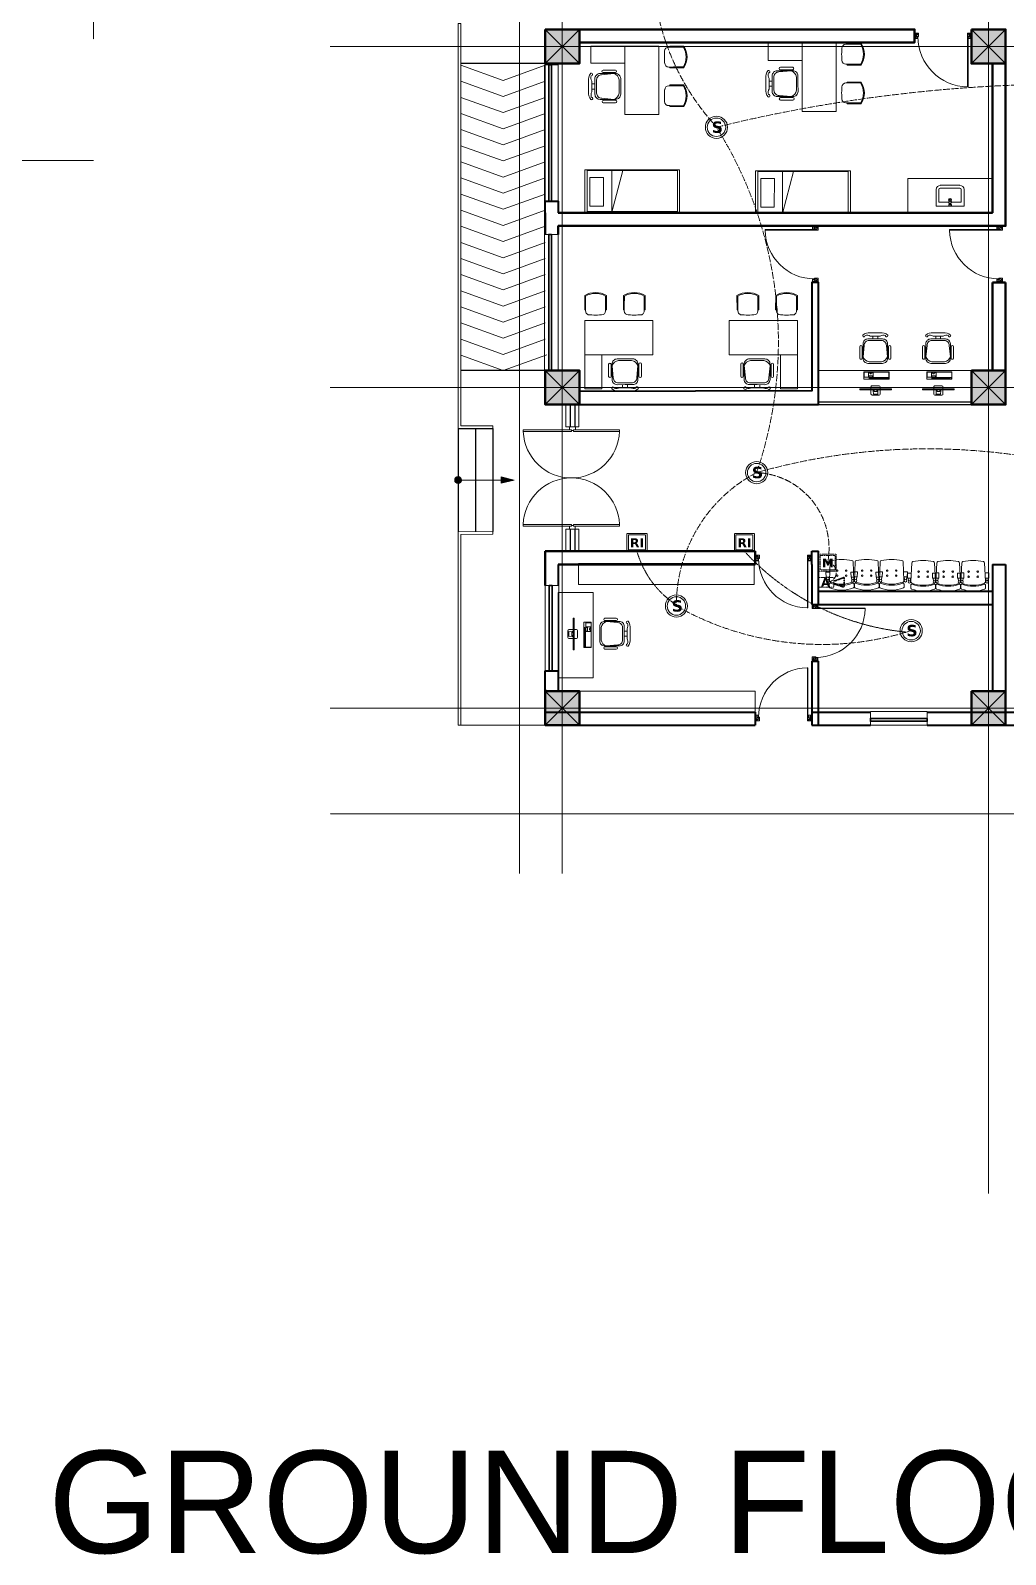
# Model space of a CAD drawing. Header units: millimetres. Extents: x 2402294 to 3337895, y 3394997 to 3969149.
# Drawn here: x 2451353 to 2468511, y 3566351 to 3593160 of the extents above; entities that cross this region are included whole.
import ezdxf

# ---------------------------------------------------------------- set-up
doc = ezdxf.new("R2010")
doc.units = ezdxf.units.MM
doc.header["$MEASUREMENT"] = 0
for name, pattern in [('ACAD_ISO04W100', [30, 24, -3, 0, -3]), ('ACISOTGB', [9, 4, -1, 1, -1, 1, -1]), ('CENTER', [2, 1.25, -0.25, 0.25, -0.25]), ('DASHED', [0.75, 0.5, -0.25])]:
    doc.linetypes.add(name, pattern=pattern)
for name, color, linetype, lineweight in [('0newfurnture', 30, 'Continuous', 15), ('centreline', 52, 'CENTER', 5), ('Column-0.5', 14, 'Continuous', 50), ('Detector Detector Conduit', 6, 'ACAD_ISO04W100', 13), ('Dimension- 0.15', 114, 'Continuous', 15), ('Dimension-137.5', 86, 'Continuous', 13), ('door', 41, 'Continuous', 5), ('Door Opening-0.09', 253, 'Continuous', 9), ('furniture', 34, 'Continuous', 15), ('Furniture Hospital-0.09', 44, 'Continuous', 9), ('Hatch', 9, 'Continuous', 9), ('hatch-1', 53, 'Continuous', 15), ('hidden lines', 205, 'DASHED', 5), ('Hooter Alarm', 240, 'CENTER', 35), ('Manual Call Point', 240, 'CENTER', 30), ('Railing', 73, 'Continuous', 20), ('RI detector conduit', 100, 'ACISOTGB', 9), ('Sill Level', 140, 'Continuous', 20), ('Smoke Detector', 220, 'Continuous', 20), ('stairs', 6, 'Continuous', 25), ('TXT', 7, 'Continuous', 25), ('WALL 0.2', 7, 'Continuous', 20), ('wall 0.4', 7, 'Continuous', 40), ('Wall-0.5', 7, 'Continuous', 50), ('WINDOW', 152, 'Continuous', 30), ('Windows Plan', 152, 'Continuous', 35)]:
    doc.layers.add(name, color=color, linetype=linetype, lineweight=lineweight)
doc.layers.add('ANNOTATION', color=7, linetype='Continuous')
doc.layers.add('CCTV conduit wire', color=1, linetype='CENTER')
doc.styles.add('5P2', font='verdana.ttf', dxfattribs={"height": 500})
doc.styles.add('ARIAL', font='arial.ttf')

# ---------------------------------------------------------------- blocks, each defined once
blk = doc.blocks.new("door 3'3")
at = {"layer": 'door'}
for p, q in [((82769.4, -31237.4), (82769.4, -31203.4)), ((82769.8, -31203.4), (82769.4, -31203.4)), ((82769.8, -31237.4), (82769.8, -31203.4))]:
    blk.add_line(p, q, dxfattribs=at)
at = {"layer": 'door', "ltscale": 80}
for points in [[(82769.8, -31239.8), (82767.4, -31239.8), (82767.4, -31239.4), (82766.9, -31239.4), (82766.9, -31236.4), (82767.4, -31236.4), (82767.4, -31235.9), (82769.4, -31235.9), (82769.4, -31237.4), (82769.8, -31237.4)], [(82802.9, -31239.8), (82805.4, -31239.8), (82805.4, -31239.4), (82805.9, -31239.4), (82805.9, -31236.4), (82805.4, -31236.4), (82805.4, -31235.9), (82803.4, -31235.9), (82803.4, -31237.4), (82802.9, -31237.4)]]:
    blk.add_lwpolyline(points, close=True, dxfattribs=at)
blk.add_arc((82769.4, -31237.4), 34, 0, 89.2047, dxfattribs=at)
at = {"layer": 'Hatch'}
for centre, radius, start, end in [((82767.7, -31239.9), 2.68, 36.7582, 107.5329), ((82767.3, -31240.3), 1.96, 14.7681, 101.3525), ((82757.2, -31236.2), 10.6, 342.6842, 1.6014), ((82764.4, -31235.9), 4.57, 311.0325, 0.2101), ((82768.1, -31239.1), 3.04, 64.8198, 103.5348), ((82767.3, -31236.1), 3.25, 271.0473, 321.5319), ((82805.1, -31239.9), 2.68, 72.4671, 143.2418), ((82805.5, -31236.1), 3.25, 218.4681, 268.9527), ((82804.7, -31239.1), 3.04, 76.4652, 115.1802), ((82805.5, -31240.3), 1.96, 78.6475, 165.2319), ((82808.4, -31235.9), 4.57, 179.7899, 228.9675), ((82815.6, -31236.2), 10.6, 178.3986, 197.3158)]:
    blk.add_arc(centre, radius, start, end, dxfattribs=at)
blk = doc.blocks.new('desk')
at = {"layer": 'Furniture Hospital-0.09', "lineweight": 0}
for p, q in [((82775.9, -33212.3), (82778.8, -33212.3)), ((82779.1, -33204.5), (82778.8, -33204.7)), ((82778.8, -33226.1), (82778.8, -33204.7)), ((82779.6, -33212.3), (82781, -33212.3)), ((82778.1, -33213.8), (82775.8, -33214)), ((82775.8, -33214.2), (82775.9, -33214.2)), ((82775.8, -33214.3), (82775.9, -33214.3)), ((82775.8, -33216.6), (82775.9, -33216.6)), ((82775.8, -33216.6), (82775.9, -33216.6)), ((82778.1, -33217.1), (82775.8, -33216.9)), ((82775.9, -33218.6), (82778.8, -33218.6)), ((82777.7, -33214.4), (82778.6, -33214.4)), ((82777.7, -33214.5), (82777.7, -33214.4)), ((82777.7, -33214.5), (82778.8, -33214.5)), ((82777.7, -33216.4), (82778.6, -33216.4)), ((82777.7, -33216.4), (82778.8, -33216.4)), ((82777.7, -33216.4), (82777.7, -33216.4)), ((82777.8, -33216.4), (82777.8, -33214.5)), ((82779.6, -33218.6), (82781, -33218.6)), ((82778.8, -33226.1), (82779.1, -33226.3))]:
    blk.add_line(p, q, dxfattribs=at)
at = {"layer": 'Furniture Hospital-0.09', "lineweight": 0, "ltscale": 100}
for p, q in [((82786.2, -33223.5), (82786.2, -33206.1)), ((82786.2, -33206.1), (82791.3, -33206.1)), ((82786.5, -33207.8), (82787.1, -33207.8)), ((82786.5, -33217.1), (82786.5, -33207.8)), ((82786.6, -33207), (82786.6, -33206.4)), ((82786.6, -33206.4), (82787.1, -33206.4)), ((82787.1, -33207), (82786.6, -33207)), ((82787.1, -33206.4), (82787.1, -33207)), ((82787.1, -33207.8), (82787.1, -33217.1)), ((82787.4, -33217.1), (82787.4, -33206.3)), ((82787.4, -33206.3), (82791.1, -33206.3)), ((82791.1, -33206.3), (82791.1, -33217.1)), ((82791.3, -33206.1), (82791.3, -33223.5)), ((82791.3, -33223.5), (82786.2, -33223.5)), ((82787.1, -33217.1), (82786.5, -33217.1)), ((82786.5, -33219.9), (82786.5, -33217.6)), ((82786.5, -33217.6), (82787.1, -33217.6)), ((82787.1, -33219.9), (82786.5, -33219.9)), ((82787.1, -33217.6), (82787.1, -33219.9)), ((82791.1, -33217.1), (82787.4, -33217.1)), ((82787.5, -33220), (82787.5, -33217.5)), ((82787.5, -33217.5), (82788.6, -33217.5)), ((82788.6, -33220), (82787.5, -33220)), ((82787.5, -33223.2), (82787.5, -33220.3)), ((82787.5, -33220.3), (82791.1, -33220.3)), ((82791.1, -33223.2), (82787.5, -33223.2)), ((82788.6, -33217.5), (82788.6, -33220)), ((82790, -33219.2), (82790, -33218.4)), ((82790, -33218.4), (82790.5, -33218.4)), ((82790.5, -33219.2), (82790, -33219.2)), ((82790.5, -33217.6), (82791, -33217.6)), ((82790.5, -33218.4), (82790.5, -33217.6)), ((82790.5, -33220.1), (82790.5, -33219.2)), ((82791, -33220.1), (82790.5, -33220.1)), ((82791, -33217.6), (82791, -33220.1)), ((82791.1, -33220.3), (82791.1, -33223.2))]:
    blk.add_line(p, q, dxfattribs=at)
at = {"layer": 'Furniture Hospital-0.09', "ltscale": 6}
for p, q in [((82800.5, -33205), (82808.5, -33205)), ((82800.5, -33206.6), (82808.5, -33206.6)), ((82813.9, -33214), (82815.9, -33214)), ((82813.9, -33217.3), (82815.9, -33217.3)), ((82800.5, -33224.7), (82808.5, -33224.7)), ((82800.5, -33226.3), (82808.5, -33226.3))]:
    blk.add_line(p, q, dxfattribs=at)
at = {"layer": 'Furniture Hospital-0.09', "lineweight": 0}
for points in [[(82775.2, -33217.9), (82775.2, -33213)], [(82779.6, -33226.3), (82779.6, -33204.5), (82779.1, -33204.5), (82779.1, -33226.3), (82779.6, -33226.3)], [(82781.7, -33217.9), (82781.7, -33213)], [(82775.8, -33216.9), (82775.8, -33214)], [(82775.9, -33216.6), (82775.9, -33214.2)], [(82775.9, -33216.6), (82775.9, -33214.3)]]:
    blk.add_lwpolyline(points, dxfattribs=at)
at = {"layer": 'Furniture Hospital-0.09', "ltscale": 6}
for points in [[(82797.1, -33215.6), (82797.1, -33210.6, -0.414214), (82800.5, -33207.2), (82810.6, -33207.2, -0.418376), (82813.9, -33210.6), (82813.9, -33215.6)], [(82798.2, -33215.6), (82798.2, -33211.3, -0.28028), (82801.6, -33207.2), (82809.5, -33208, -0.418376), (82812.8, -33211.3), (82812.8, -33215.6)], [(82816.3, -33208.6, -0.214578), (82815.9, -33212.2), (82815.9, -33215.6)], [(82816.6, -33207.1, -0.207066), (82818.1, -33212.2), (82818.1, -33215.6)], [(82797.1, -33215.6), (82797.1, -33220.7, 0.414214), (82800.5, -33224.1), (82810.6, -33224.1, 0.418376), (82813.9, -33220.7), (82813.9, -33215.6)], [(82798.2, -33215.6), (82798.2, -33219.9, 0.28028), (82801.6, -33224.1), (82809.5, -33223.3, 0.418376), (82812.8, -33219.9), (82812.8, -33215.6)], [(82816.3, -33222.7, 0.214578), (82815.9, -33219.1), (82815.9, -33215.6)], [(82816.6, -33224.2, 0.207066), (82818.1, -33219.1), (82818.1, -33215.6)]]:
    blk.add_lwpolyline(points, format="xyb", dxfattribs=at)
at = {"layer": 'Furniture Hospital-0.09', "lineweight": 0}
for points in [[(82778.1, -33213.8, -0.263666), (82778.5, -33214), (82778.6, -33214.1), (82778.6, -33214.4)], [(82778.1, -33217.1, 0.263666), (82778.5, -33216.9), (82778.6, -33216.8), (82778.6, -33216.4)]]:
    blk.add_lwpolyline(points, format="xyb", dxfattribs=at)
for centre, radius in [((82775.4, -33213.8), 0.0699), ((82775.4, -33214.4), 0.0699), ((82775.4, -33215), 0.0699), ((82775.4, -33215.6), 0.0699), ((82775.4, -33216.2), 0.0699), ((82775.4, -33216.7), 0.0699), ((82775.4, -33217.3), 0.0699), ((82775.4, -33217.9), 0.0699), ((82779.3, -33214), 0.0463), ((82779.3, -33216.9), 0.0463)]:
    blk.add_circle(centre, radius, dxfattribs=at)
for centre, start, end in [((82775.9, -33213), 90, 180), ((82781, -33213), 0, 90), ((82775.9, -33217.9), 180, 270), ((82781, -33217.9), 270, 0)]:
    blk.add_arc(centre, 0.695, start, end, dxfattribs=at)
at = {"layer": 'Furniture Hospital-0.09', "ltscale": 6}
for centre, radius, start, end in [((82800.7, -33205.8), 0.824, 100.5781, 259.642), ((82808.5, -33205.8), 0.812, 270, 90), ((82816.2, -33207.8), 0.823, 59.8228, 277.5348), ((82816.2, -33223.5), 0.823, 82.4652, 300.1772), ((82800.7, -33225.5), 0.824, 100.358, 259.4219), ((82808.5, -33225.5), 0.812, 270, 90)]:
    blk.add_arc(centre, radius, start, end, dxfattribs=at)
blk = doc.blocks.new('d1')
at = {"layer": 'door'}
for p, q in [((2442.7, 10746.2), (2408.3, 10746.2)), ((2408.3, 10746.2), (2408.3, 10745.7)), ((2442.7, 10745.7), (2408.3, 10745.7))]:
    blk.add_line(p, q, dxfattribs=at)
at = {"layer": 'door', "ltscale": 80}
for points in [[(2445, 10779.7), (2445, 10782), (2444.6, 10782), (2444.6, 10782.4), (2441.8, 10782.4), (2441.8, 10782), (2441.4, 10782), (2441.4, 10780.1), (2442.7, 10780.1), (2442.7, 10779.7)], [(2445, 10746.2), (2445, 10743.9), (2444.6, 10743.9), (2444.6, 10743.4), (2441.8, 10743.4), (2441.8, 10743.9), (2441.4, 10743.9), (2441.4, 10745.7), (2442.7, 10745.7), (2442.7, 10746.2)]]:
    blk.add_lwpolyline(points, close=True, dxfattribs=at)
at = {"layer": 'Door Opening-0.09', "ltscale": 80}
blk.add_arc((2442.7, 10745.7), 34.4, 90, 179.274, dxfattribs=at)
at = {"layer": 'hidden lines'}
for centre, radius, start, end in [((2441.6, 10791.4), 9.82, 268.3986, 287.3158), ((2441.4, 10784.8), 4.22, 269.7899, 318.9675), ((2444.3, 10781.3), 2.81, 166.4652, 205.1802), ((2445, 10781.7), 2.48, 162.4671, 233.2418), ((2441.6, 10782), 3, 308.4681, 358.9527), ((2445.5, 10782.1), 1.81, 168.6475, 255.2319), ((2441.4, 10741.1), 4.22, 41.0325, 90.2101), ((2441.6, 10734.5), 9.82, 72.6842, 91.6014), ((2444.3, 10744.5), 2.81, 154.8198, 193.5348), ((2445, 10744.2), 2.48, 126.7582, 197.5329), ((2441.6, 10743.8), 3, 1.0473, 51.5319), ((2445.5, 10743.8), 1.81, 104.7681, 191.3525)]:
    blk.add_arc(centre, radius, start, end, dxfattribs=at)
blk = doc.blocks.new('BANCAS')
at = {"layer": 'Furniture Hospital-0.09'}
for p, q in [((-0.236, -0.247), (-0.314, -0.247)), ((-0.309, -0.347), (-0.314, -0.247)), ((0.314, -0.25), (0.236, -0.25)), ((0.309, -0.35), (0.314, -0.25)), ((-0.241, -0.347), (-0.309, -0.347)), ((-0.294, -0.405), (-0.3, -0.347)), ((-0.256, -0.405), (-0.25, -0.347)), ((0.309, -0.35), (0.241, -0.35)), ((0.256, -0.409), (0.25, -0.35)), ((0.294, -0.409), (0.3, -0.35))]:
    blk.add_line(p, q, dxfattribs=at)
blk.add_lwpolyline([(0.227, -0.048, 0.346546), (0.203, -0.019, 0.095695), (-0.203, -0.019, 0.346546), (-0.227, -0.048), (-0.244, -0.417, 0.318973), (-0.225, -0.447, 0.193005), (0.225, -0.447, 0.318973), (0.244, -0.417)], format="xyb", close=True, dxfattribs=at)
blk.add_lwpolyline([(-0.245, -0.522), (-0.245, -0.489, -0.522832), (-0.218, -0.471, 0.18), (0.218, -0.471, -0.522832), (0.245, -0.489), (0.245, -0.547, -0.306573), (0.232, -0.565, -0.192782), (-0.232, -0.565, -0.306573), (-0.245, -0.547), (-0.245, -0.504)], format="xyb", dxfattribs=at)
for centre, radius in [((-0.09, -0.22), 0.015), ((0.09, -0.22), 0.015), ((-0.275, -0.422), 0.025), ((-0.09, -0.32), 0.015), ((0.09, -0.32), 0.015), ((0.275, -0.425), 0.025)]:
    blk.add_circle(centre, radius, dxfattribs=at)
blk = doc.blocks.new('A$C72AE6952')
at = {"ltscale": 20, "xscale": 800, "yscale": 800, "zscale": 800, "row_count": 1, "column_count": 3, "row_spacing": 0, "column_spacing": 440.0000000000001}
blk.add_blockref('BANCAS', (-440, 0), dxfattribs=at)
blk = doc.blocks.new('MAIN DOOR')
at = {"layer": 'door', "ltscale": 1000}
for points in [[(2313.5, 188.5), (2347.4, 188.5), (2347.4, 187.3), (2313.5, 187.3)], [(2381.3, 188.5), (2348.9, 188.5), (2348.9, 187.3), (2381.3, 187.3)]]:
    blk.add_lwpolyline(points, close=True, dxfattribs=at)
for points in [[(2346.1, 190.6), (2346.1, 188.5)], [(2348.9, 188.1), (2347.4, 188.1), (2347.4, 188.5), (2346.1, 188.5), (2346.1, 190.6), (2350.2, 190.6)], [(2347.4, 188.1), (2348.9, 188.1), (2348.9, 188.5), (2350.2, 188.5), (2350.2, 190.6), (2346.1, 190.6)], [(2350.2, 190.6), (2350.2, 188.5)], [(2313.4, 120.7), (2347.3, 120.7), (2347.3, 121.9), (2313.4, 121.9), (2313.4, 120.7)], [(2348.8, 121.1), (2347.3, 121.1), (2347.3, 120.7), (2346, 120.7), (2346, 118.6), (2350.1, 118.6)], [(2347.3, 121.1), (2348.8, 121.1), (2348.8, 120.7), (2350.1, 120.7), (2350.1, 118.6), (2346, 118.6)], [(2346, 118.6), (2346, 120.7)], [(2381.3, 120.7), (2348.8, 120.7), (2348.8, 121.9), (2381.3, 121.9), (2381.3, 120.7)], [(2350.1, 118.6), (2350.1, 120.7)]]:
    blk.add_lwpolyline(points, dxfattribs=at)
at = {"layer": 'Door Opening-0.09', "ltscale": 1000}
for centre, start, end in [((2347.4, 188.5), 182.1168, 357.8826), ((2347.3, 120.7), 2.1167, 177.8826)]:
    blk.add_arc(centre, 33.9, start, end, dxfattribs=at)
at = {"layer": 'WINDOW', "ltscale": 5}
blk.add_line((2350.1, 190.6), (2350.1, 190.6), dxfattribs=at)
blk = doc.blocks.new('2ft column')
at = {"layer": 'Hatch', "ltscale": 5}
h = blk.add_hatch(color=256, dxfattribs=at)
h.dxf.hatch_style = 1
h.paths.add_polyline_path([(2207385, 4176559), (2207985, 4176559), (2207985, 4175959), (2207385, 4175959)])
at = {"layer": 'Column-0.5', "ltscale": 5}
blk.add_lwpolyline([(2207385, 4176559), (2207985, 4176559), (2207985, 4175959), (2207385, 4175959)], close=True, dxfattribs=at)
at = {"layer": 'Defpoints', "ltscale": 5}
for points in [[(2207985, 4176559), (2207385, 4175959)], [(2207985, 4175959), (2207385, 4176559)]]:
    blk.add_lwpolyline(points, dxfattribs=at)
blk = doc.blocks.new('main grid')
at = {"layer": 'centreline', "ltscale": 5}
for p, q in [((2533911, 4018930), (2533911, 3991299)), ((2541411, 4018930), (2541411, 3976624)), ((2542161, 4018930), (2542161, 3976624)), ((2549661, 4018930), (2549661, 3976624)), ((2559988, 3991172), (2538074, 3991172)), ((2533911, 3989164), (2515100, 3989164)), ((2559988, 3985172), (2538074, 3985172)), ((2559988, 3979531), (2538074, 3979531))]:
    blk.add_line(p, q, dxfattribs=at)
at = {"layer": 'Hatch'}
for p in [(334476, -185087), (341976, -185087), (334476, -191087), (341976, -191087), (334476, -196728), (341976, -196728)]:
    blk.add_blockref('2ft column', p, dxfattribs=at)
blk = doc.blocks.new('TAP')
at = {"layer": 'Furniture Hospital-0.09', "linetype": 'Continuous'}
for p, q in [((0, 38), (0, -38)), ((5, 38), (0, 38)), ((5, 38), (5, -38)), ((30, 25), (5, 25)), ((30, 0), (5, 0)), ((30, 25), (30, -25)), ((56, 16), (30, 16)), ((51, 7), (48, 8)), ((59, 19), (57, 22)), ((73, 24), (73, 27)), ((88, 20), (89, 22)), ((97, 15), (125, 12)), ((97, 8), (100, 9)), ((5, -38), (0, -38)), ((30, -25), (5, -25)), ((56, -16), (30, -16)), ((51, -8), (48, -9)), ((60, -20), (58, -22)), ((74, -24), (74, -27)), ((88, -19), (90, -22)), ((97, -7), (100, -8)), ((97, -15), (125, -12))]:
    blk.add_line(p, q, dxfattribs=at)
for radius in [21.2, 19.7]:
    blk.add_circle((74, 0), radius, dxfattribs=at)
for centre, radius, start, end in [((74, 0), 27.2, 163.0512, 199.0512), ((74, 0), 24.2, 127.0512, 163.0512), ((74, 0), 27.2, 91.0512, 127.0512), ((74, 0), 24.2, 55.0512, 91.0512), ((74, 0), 27.2, 19.0512, 55.0512), ((74, 0), 24.2, 343.0512, 19.0512), ((95, 0), 32.6, 337.45, 22.55), ((74, 0), 24.2, 199.0512, 235.0512), ((74, 0), 27.2, 235.0512, 271.0512), ((74, 0), 24.2, 271.0512, 307.0512), ((74, 0), 27.2, 307.0512, 343.0512)]:
    blk.add_arc(centre, radius, start, end, dxfattribs=at)
blk = doc.blocks.new('bazin')
at = {"layer": '0newfurnture', "ltscale": 5}
for p, q in [((2434577, 4011590), (2435069, 4011590)), ((2434577, 4011295), (2434577, 4011590)), ((2435069, 4011590), (2435069, 4011295)), ((2434626, 4011295), (2434626, 4011516)), ((2434626, 4011516), (2434799, 4011516)), ((2434996, 4011270), (2434651, 4011270)), ((2434847, 4011516), (2435020, 4011516)), ((2435020, 4011516), (2435020, 4011295)), ((2434996, 4011221), (2434651, 4011221))]:
    blk.add_line(p, q, dxfattribs=at)
blk.add_circle((2434823, 4011477), 25.6, dxfattribs=at)
for centre, radius, start, end in [((2434651, 4011295), 73.8, 180, 270), ((2434651, 4011295), 24.6, 180, 270), ((2434996, 4011295), 73.8, 270, 0), ((2434996, 4011295), 24.6, 270, 0)]:
    blk.add_arc(centre, radius, start, end, dxfattribs=at)
at = {"layer": '0newfurnture', "ltscale": 5, "xscale": 0.9842520018725999, "yscale": 0.9842520018725999, "zscale": 0.9842520018725999, "rotation": 270}
blk.add_blockref('TAP', (2434823, 4011590), dxfattribs=at)
blk = doc.blocks.new('ADHIKRIT')
at = {"layer": 'furniture'}
for p, q in [((900, 1351), (0, 1351)), ((0, 1351), (0, -450)), ((0, 741), (0, 1351)), ((900, -450), (900, 1351)), ((-245, 1046), (-569, 1047)), ((-245, 980), (-569, 981)), ((1048, 956), (1048, 1014)), ((1187, 1121), (1153, 1121)), ((1187, 1145), (1558, 1147)), ((1187, 1145), (1187, 1121)), ((1187, 1121), (1545, 1123)), ((-789, 683), (-869, 683)), ((-789, 547), (-869, 547)), ((1050, 758), (1050, 711)), ((1050, 700), (1050, 711)), ((1189, 595), (1157, 595)), ((1187, 595), (1187, 571)), ((1187, 571), (1558, 573)), ((1189, 595), (1286, 595)), ((1287, 595), (1545, 597)), ((-900, 0), (0, 0)), ((-900, -450), (-900, 0)), ((-247, 247), (-571, 248)), ((-247, 182), (-571, 182)), ((1189, 102), (1157, 102)), ((1187, 126), (1558, 124)), ((1187, 102), (1187, 126)), ((1189, 102), (1286, 101)), ((1287, 101), (1545, 100)), ((1048, -260), (1048, -318)), ((1050, -4), (1050, -14)), ((1050, -61), (1050, -14)), ((0, -450), (-900, -450)), ((0, -450), (900, -450)), ((1187, -425), (1153, -425)), ((1187, -425), (1545, -426)), ((1187, -449), (1187, -425)), ((1187, -449), (1558, -450))]:
    blk.add_line(p, q, dxfattribs=at)
for points in [[(-897, 962, 0.207066), (-957, 755), (-957, 615)], [(-885, 900, 0.214578), (-869, 755), (-869, 615)], [(-110, 614), (-109, 818, 0.414214), (-246, 955), (-655, 956, 0.418376), (-789, 820), (-789, 615)], [(-153, 614), (-152, 788, 0.28028), (-288, 955), (-610, 925, 0.418376), (-744, 789), (-745, 615)], [(-899, 268, -0.207066), (-958, 476), (-957, 615)], [(-886, 330, -0.214578), (-870, 475), (-869, 615)], [(-110, 614), (-110, 409, -0.414214), (-247, 273), (-656, 274, -0.418376), (-790, 410), (-789, 615)], [(-153, 614), (-153, 440, -0.28028), (-290, 273), (-612, 304, -0.418376), (-745, 441), (-745, 615)]]:
    blk.add_lwpolyline(points, format="xyb", dxfattribs=at)
for centre, radius, start, end in [((-881, 933), 33.3, 262.3354, 120.0474), ((-569, 1014), 32.9, 89.8702, 269.8702), ((-245, 1013), 32.9, 269.8702, 89.8702), ((1753, 864), 711, 172.5908, 188.6233), ((1154, 1015), 106, 90.3083, 180.3083), ((1203, 1157), 39.5, 294.3355, 296.5711), ((1099, 860), 518, 329.4756, 30.5244), ((1099, 860), 542, 328.0257, 31.9845), ((1157, 701), 106, 180.3083, 270.3083), ((-882, 297), 33.3, 239.693, 97.4051), ((-571, 215), 32.9, 89.8702, 269.8702), ((-253, 214), 33.4, 280.4483, 79.5122), ((1157, -4), 106, 89.6917, 179.6917), ((1099, -163), 518, 329.4756, 30.5244), ((1099, -163), 542, 328.0155, 31.9743), ((1753, -168), 711, 171.3767, 187.4092), ((1154, -319), 106, 179.6917, 269.6917), ((1203, -461), 39.5, 63.4289, 65.6645)]:
    blk.add_arc(centre, radius, start, end, dxfattribs=at)
blk = doc.blocks.new('BED')
at = {"layer": 'Furniture Hospital-0.09'}
for p, q in [((-2.12, 0.475), (-2.12, -0.475)), ((-2.12, -0.475), (-2.12, 0.475)), ((-0.008, 0.475), (-2.12, 0.475)), ((-2.07, 0.475), (-2.07, -0.475)), ((-0.058, 0.455), (-2.07, 0.455)), ((-0.855, -0.455), (-0.61, 0.475)), ((-0.61, 0.475), (-0.61, -0.455)), ((-0.058, -0.475), (-0.058, 0.475)), ((-0.008, -0.475), (-0.008, 0.475)), ((-0.425, 0.336), (-0.426, -0.303)), ((-0.425, 0.336), (-0.121, 0.336)), ((-0.121, -0.303), (-0.121, 0.336)), ((-0.426, -0.303), (-0.121, -0.303)), ((-2.12, -0.475), (-0.008, -0.475)), ((-2.07, -0.455), (-0.058, -0.455))]:
    blk.add_line(p, q, dxfattribs=at)
blk = doc.blocks.new('w1')
at = {"layer": 'Sill Level'}
blk.add_lwpolyline([(2460641, 3827503), (2460641, 3825103), (2460401, 3825103), (2460401, 3827503)], close=True, dxfattribs=at)
at = {"layer": 'Windows Plan'}
blk.add_lwpolyline([(2460521, 3825103), (2460521, 3827503), (2460473, 3827503), (2460473, 3825103)], close=True, dxfattribs=at)
blk = doc.blocks.new('w2')
at = {"layer": 'Sill Level'}
blk.add_lwpolyline([(2444138, 3818930), (2445638, 3818930), (2445638, 3818690), (2444138, 3818690)], close=True, dxfattribs=at)
at = {"layer": 'Windows Plan'}
blk.add_lwpolyline([(2445638, 3818810), (2444138, 3818810), (2444138, 3818762), (2445638, 3818762)], close=True, dxfattribs=at)
blk = doc.blocks.new('v1')
at = {"layer": 'Sill Level'}
blk.add_lwpolyline([(2446591, 3818940), (2447591, 3818940), (2447591, 3818700), (2446591, 3818700)], close=True, dxfattribs=at)
at = {"layer": 'Windows Plan'}
blk.add_lwpolyline([(2447591, 3818820), (2446591, 3818820), (2446591, 3818772), (2447591, 3818772)], close=True, dxfattribs=at)
blk = doc.blocks.new('smoke')
at = {"layer": 'Smoke Detector', "lineweight": 5}
for radius in [97.5, 81.1]:
    blk.add_circle((-251457, 4034457), radius, dxfattribs=at)
at = {"layer": 'Smoke Detector', "lineweight": 5, "insert": (-251499, 4034508), "char_height": 100.35, "width": 120.42, "attachment_point": 1, "style": '5P2'}
blk.add_mtext('{\\fVerdana|b1|i0|c0|p34;S}', dxfattribs=at)
blk = doc.blocks.new('smoke1')
at = {"layer": 'CCTV conduit wire'}
blk.add_blockref('smoke', (0, 0), dxfattribs=at)
blk = doc.blocks.new('response indicator')
at = {"layer": 'Manual Call Point', "lineweight": 5}
for points in [[(295159, 165314), (295473, 165314), (295473, 165035), (295159, 165035)], [(295183, 165290), (295450, 165290), (295450, 165059), (295183, 165059)]]:
    blk.add_lwpolyline(points, close=True, dxfattribs=at)
at = {"layer": 'Manual Call Point', "lineweight": 5, "insert": (295207, 165238), "char_height": 139.42, "width": 167.3, "attachment_point": 1, "style": '5P2'}
blk.add_mtext('{\\fVerdana|b1|i0|c0|p34;RI}', dxfattribs=at)
blk = doc.blocks.new('mcp')
at = {"layer": 'Manual Call Point', "lineweight": 5}
for points in [[(1356996, -1508126), (1357203, -1508126), (1357203, -1508327), (1356996, -1508327)], [(1357013, -1508143), (1357191, -1508143), (1357191, -1508310), (1357013, -1508310)]]:
    blk.add_lwpolyline(points, close=True, dxfattribs=at)
at = {"layer": 'Manual Call Point', "lineweight": 5, "insert": (1357036, -1508180), "char_height": 100.35, "width": 120.42, "attachment_point": 1, "style": '5P2'}
blk.add_mtext('{\\fVerdana|b1|i0|c0|p34;M}', dxfattribs=at)
blk = doc.blocks.new('hooter')
at = {"layer": 'Hooter Alarm', "lineweight": 35}
for p, q in [((318970, 4030859), (319090, 4030904)), ((318970, 4030830), (319090, 4030790)), ((319090, 4030904), (319090, 4030790))]:
    blk.add_line(p, q, dxfattribs=at)
at = {"layer": 'Hooter Alarm', "lineweight": 5}
blk.add_lwpolyline([(318792, 4030904), (318970, 4030904), (318970, 4030790), (318792, 4030790)], close=True, dxfattribs=at)
at = {"layer": 'Hooter Alarm', "lineweight": 5, "insert": (318820, 4030897), "char_height": 100.35, "width": 120.42, "attachment_point": 1, "style": '5P2'}
blk.add_mtext('{\\fVerdana|b1|i0|c0|p34;A}', dxfattribs=at)

msp = doc.modelspace()

# ---------------------------------------------------------------- hatches: boundary and pattern name
at = {"layer": 'Dimension- 0.15', "ltscale": 5}
h = msp.add_hatch(dxfattribs=at)
h.set_pattern_fill('ANSI31', color=256, scale=25.555556)
h.set_pattern_definition([(45, (340362.5542, 4380461.5188), (-2.258813329, 2.258813329), [])])
h.paths.add_polyline_path([(2458877.7, 3585192.5), (2458877.7, 3585251.7), (2458818.6, 3585251.7, 0.4142136)])
h.paths.add_polyline_path([(2458877.7, 3585192.5, 0.4142136), (2458936.8, 3585251.7), (2458877.7, 3585251.7)])
h.paths.add_polyline_path([(2458877.7, 3585251.7), (2458936.8, 3585251.7, 0.4142136), (2458877.7, 3585310.8)])
h.paths.add_polyline_path([(2458818.6, 3585251.7), (2458877.7, 3585251.7), (2458877.7, 3585310.8, 0.4142136)])

# ---------------------------------------------------------------- linework, layer by layer
at = {"layer": '0newfurnture', "ltscale": 5}
msp.add_lwpolyline([(2466792.5, 3590553.9), (2468281, 3590553.9), (2468281, 3589953.9), (2466792.5, 3589953.9)], close=True, dxfattribs=at)
at = {"layer": 'centreline', "ltscale": 5}
for p, q in [((2452461, 3620637.5), (2452461, 3593006.7)), ((2468211, 3620637.5), (2468211, 3572697.5)), ((2484429.1, 3579379.3), (2456624.6, 3579379.3))]:
    msp.add_line(p, q, dxfattribs=at)
at = {"layer": 'Detector Detector Conduit', "ltscale": 5}
for centre, radius, start, end in [((2466497, 3594320.5), 4192.5, 160.45736, 222.99124), ((2469726.1, 3565741.7), 26479.4, 89.88071, 103.75432), ((2457428.8, 3587681.2), 7085.4, 341.07598, 32.21182), ((2467139.4, 3574770), 11031.3, 76.14383, 105.82417), ((2465345.5, 3583054.6), 2626.2, 117.53743, 180.39782), ((2464071.2, 3584050.3), 1334.3, 349.18234, 87.42208), ((2465359.7, 3583627.2), 174.1, 268.81139, 82.67648), ((2465282.4, 3587555.3), 5195.3, 240.43829, 287.56176)]:
    msp.add_arc(centre, radius, start, end, dxfattribs=at)
at = {"layer": 'Dimension- 0.15', "ltscale": 5}
for p, q in [((2459636.7, 3585309.2), (2459636.7, 3585194.2)), ((2459866.7, 3585251.7), (2459636.7, 3585309.2)), ((2459636.7, 3585194.2), (2459866.7, 3585251.7))]:
    msp.add_line(p, q, dxfattribs=at)
msp.add_lwpolyline([(2459636.7, 3585251.7), (2458877.7, 3585251.7)], dxfattribs=at)
msp.add_circle((2458877.7, 3585251.7), 59.1, dxfattribs=at)
msp.add_solid([(2459636.7, 3585309.2), (2459866.7, 3585251.7), (2459636.7, 3585194.2)], dxfattribs=at)
at = {"layer": 'Dimension-137.5', "ltscale": 5}
msp.add_line((2459636.7, 3585251.7), (2459866.7, 3585251.7), dxfattribs=at)
at = {"layer": 'Furniture Hospital-0.09', "ltscale": 5}
msp.add_lwpolyline([(2465222.7, 3587179.3), (2467911, 3587179.3)], dxfattribs=at)
at = {"layer": 'Furniture Hospital-0.09'}
for points in [[(2460994.3, 3583783.8), (2464086, 3583783.8), (2464086, 3583413.8), (2460994.3, 3583413.8)], [(2460641, 3583274.9), (2461255.4, 3583274.9), (2461255.4, 3581771.8), (2460641, 3581771.8)], [(2461011, 3581538.4), (2464102.7, 3581538.4), (2464102.7, 3581168.4), (2461011, 3581168.4)]]:
    msp.add_lwpolyline(points, close=True, dxfattribs=at)
at = {"layer": 'hatch-1', "color": 4, "lineweight": 0, "ltscale": 5}
for points in [[(2460411, 3592550.9), (2459669.9, 3592282.2), (2458928.8, 3592550.9)], [(2460411, 3592267.5), (2459669.9, 3591998.7), (2458928.8, 3592267.5)], [(2460411, 3591984), (2459669.9, 3591715.2), (2458928.8, 3591984)], [(2460411, 3591700.5), (2459669.9, 3591431.7), (2458928.8, 3591700.5)], [(2460411, 3591417), (2459669.9, 3591148.2), (2458928.8, 3591417)], [(2460411, 3591133.5), (2459669.9, 3590864.7), (2458928.8, 3591133.5)], [(2460411, 3590850), (2459669.9, 3590581.2), (2458928.8, 3590850)], [(2460411, 3590566.5), (2459669.9, 3590297.8), (2458928.8, 3590566.5)], [(2460411, 3590283), (2459669.9, 3590014.3), (2458928.8, 3590283)], [(2460411, 3589999.5), (2459669.9, 3589730.8), (2458928.8, 3589999.5)], [(2460411, 3589716), (2459669.9, 3589447.3), (2458928.8, 3589716)], [(2460411, 3589432.5), (2459669.9, 3589163.8), (2458928.8, 3589432.5)], [(2460411, 3589149), (2459669.9, 3588880.3), (2458928.8, 3589149)], [(2460411, 3588865.6), (2459669.9, 3588596.8), (2458928.8, 3588865.6)], [(2460411, 3588582.1), (2459669.9, 3588313.3), (2458928.8, 3588582.1)], [(2460411, 3588298.6), (2459669.9, 3588029.8), (2458928.8, 3588298.6)], [(2460411, 3588015.1), (2459669.9, 3587746.3), (2458928.8, 3588015.1)], [(2460411, 3587731.6), (2459669.9, 3587462.8), (2458928.8, 3587731.6)], [(2460436.6, 3587457.4), (2459669.9, 3587179.3), (2458928.8, 3587448.1)]]:
    msp.add_lwpolyline(points, dxfattribs=at)
at = {"layer": 'Railing', "ltscale": 5}
msp.add_lwpolyline([(2458877.7, 3593280.6), (2458928.8, 3593280.6), (2458928.8, 3586207.2), (2459491, 3586207.2), (2459491, 3586156.1), (2458877.7, 3586156.1)], close=True, dxfattribs=at)
msp.add_lwpolyline([(2460411, 3580939.6), (2458877.7, 3580939.6), (2458877.7, 3584342.8), (2459491, 3584347.2), (2459491.4, 3584297.2), (2458927.7, 3584293.2), (2458927.7, 3580939.6), (2460411, 3580939.6)], dxfattribs=at)
at = {"layer": 'RI detector conduit', "ltscale": 5}
for centre, radius, start, end in [((2463635.8, 3584455.3), 1673.9, 195.84047, 236.80007), ((2467194.8, 3587003.9), 4447.7, 222.51371, 264.48751)]:
    msp.add_arc(centre, radius, start, end, dxfattribs=at)
at = {"layer": 'stairs', "ltscale": 5}
for p, q in [((2460411, 3587179.3), (2458928.8, 3587179.3)), ((2458877.7, 3586156.1), (2458877.7, 3584342.8)), ((2459184.4, 3586156.1), (2459184.4, 3584342.8))]:
    msp.add_line(p, q, dxfattribs=at)
for points in [[(2460411, 3592579.3), (2458928.8, 3592579.3)], [(2458877.7, 3586156.1), (2459491, 3586156.1)], [(2459491, 3586156.1), (2459491, 3584347.2)]]:
    msp.add_lwpolyline(points, dxfattribs=at)
at = {"layer": 'WALL 0.2', "ltscale": 5}
for points in [[(2460411, 3592579.3), (2460411, 3589953.9)], [(2460641, 3592579.3), (2460641, 3589953.9)], [(2460775.3, 3586579.3), (2460775.3, 3586188.8)], [(2461005.3, 3586579.3), (2461005.3, 3586188.8)], [(2461005.3, 3586188.8), (2460775.3, 3586188.8)], [(2460775.3, 3584388.8), (2460775.3, 3583998.3)], [(2461005.3, 3584388.8), (2460775.3, 3584388.8)], [(2461005.3, 3584388.8), (2461005.3, 3583998.3)]]:
    msp.add_lwpolyline(points, dxfattribs=at)
at = {"layer": 'wall 0.4', "ltscale": 5}
for p, q in [((2465102.7, 3583768.3), (2465102.7, 3583998.3)), ((2465102.7, 3583998.3), (2465222.7, 3583998.3)), ((2465222.7, 3583065.3), (2465222.7, 3583998.3)), ((2460411, 3583768.3), (2460411, 3583698.6)), ((2460641, 3583768.3), (2460641, 3583398.6)), ((2465102.7, 3583768.3), (2465102.7, 3583065.3)), ((2468281, 3583768.3), (2468281, 3581538.4)), ((2468281, 3583768.3), (2468511, 3583768.3)), ((2468511, 3583768.3), (2468511, 3581538.4)), ((2465222.7, 3583295.3), (2468281, 3583295.3)), ((2465102.7, 3583065.3), (2468281, 3583065.3)), ((2465102.7, 3582065.3), (2465102.7, 3580938.4)), ((2465102.7, 3582065.3), (2465222.7, 3582065.3)), ((2465222.7, 3580938.4), (2465222.7, 3582065.3)), ((2460411, 3581569), (2460411, 3581538.4)), ((2460641, 3581569), (2460641, 3581538.4)), ((2464102.7, 3581168.4), (2464102.7, 3580938.4))]:
    msp.add_line(p, q, dxfattribs=at)
for points in [[(2460411, 3589953.9), (2460411, 3589953.9), (2460411, 3590158), (2460641, 3590158), (2460641, 3589953.9)], [(2461011, 3586579.3), (2465222.7, 3586579.3), (2465222.7, 3588727.2), (2465102.2, 3588727.2), (2465102.2, 3586820.1), (2461011, 3586809.3)], [(2460411, 3581168.4), (2464102.7, 3581168.4)], [(2465102.7, 3581168.4), (2466134.6, 3581168.4)], [(2467134.6, 3581168.4), (2469450, 3581168.4)], [(2460411, 3580938.4), (2464102.7, 3580938.4)], [(2465102.7, 3580938.4), (2466134.6, 3580938.4)], [(2467134.6, 3580938.4), (2469450, 3580938.4)]]:
    msp.add_lwpolyline(points, dxfattribs=at)
msp.add_lwpolyline([(2460411, 3581898.6), (2460641, 3581898.6), (2460641, 3581538.4), (2460411, 3581538.4)], close=True, dxfattribs=at)
at = {"layer": 'Wall-0.5', "ltscale": 5}
for p, q in [((2468281, 3588727.2), (2468281, 3587179.3)), ((2468511, 3588727.2), (2468281, 3588727.2)), ((2468511, 3588727.2), (2468511, 3587179.3)), ((2460411, 3583398.6), (2460411, 3583998.3)), ((2460411, 3583998.3), (2464102.7, 3583998.3)), ((2464102.7, 3583998.3), (2464102.7, 3583768.3)), ((2464102.7, 3583768.3), (2460641, 3583768.3))]:
    msp.add_line(p, q, dxfattribs=at)
for points in [[(2461011, 3592949.3), (2466911, 3592949.3), (2466911, 3593179.3), (2461011, 3593179.3)], [(2468281, 3592579.3), (2468281, 3589953.9), (2460641, 3589953.9)], [(2468511, 3592579.3), (2468511, 3589723.9), (2460641, 3589723.9), (2460641, 3589572.2)], [(2460411, 3589953.9), (2460411, 3589572.2)]]:
    msp.add_lwpolyline(points, dxfattribs=at)
at = {"layer": 'WINDOW', "ltscale": 5}
for points in [[(2465222.7, 3586630.5), (2467911, 3586630.5)], [(2460850.3, 3586579.3), (2460850.3, 3586188.8)], [(2460930.3, 3586579.3), (2460930.3, 3586188.8)], [(2465222.7, 3586579.3), (2467911, 3586579.3)], [(2460850.3, 3584388.8), (2460850.3, 3583998.3)], [(2460930.3, 3584388.8), (2460930.3, 3583998.3)]]:
    msp.add_lwpolyline(points, dxfattribs=at)

# ---------------------------------------------------------------- block references
at = {"layer": '0newfurnture', "ltscale": 5}
msp.add_blockref('main grid', (-81449.7, -398292.5), dxfattribs=at)
at = {"layer": '0newfurnture', "xscale": -1, "rotation": 180}
msp.add_blockref('bazin', (32712.3, 7601657.4), dxfattribs=at)
at = {"layer": 'ANNOTATION', "xscale": 1.125, "yscale": 1.125, "zscale": 1.125}
for p in [(2129795, 3398334.1), (2131685.9, 3398334.1)]:
    msp.add_blockref('response indicator', p, dxfattribs=at)
at = {"layer": 'CCTV conduit wire'}
for name, p, xscale, yscale, zscale in [('smoke1', (2966338.3, -4477456.2), 2, 2, 2), ('smoke1', (2967045.8, -4483531), 2, 2, 2), ('mcp', (429728.6, 5846139.8), 1.5, 1.5, 1.5), ('smoke1', (2965633.8, -4485877.9), 2, 2, 2), ('smoke1', (2969764.6, -4486312.1), 2, 2, 2)]:
    msp.add_blockref(name, p, dxfattribs=dict(at, xscale=xscale, yscale=yscale, zscale=zscale))
at = {"layer": 'Detector Detector Conduit', "xscale": 1.5, "yscale": 1.5, "zscale": 1.5}
msp.add_blockref('hooter', (1987035.1, -2462817.6), dxfattribs=at)
at = {"layer": 'Door Opening-0.09'}
for name, p, xscale, yscale, zscale, rotation in [('d1', (2743347.1, 3530257.8), 25.64102998076803, 25.64102998076803, 25.64102998076803, 89.96666488574085), ("door 3'3", (1666861.2, 5704877.6), -25.55555555555556, 25.55555555555556, 25.55555555555556, 90), ("door 3'3", (1670106, 5704877.6), -25.55555555555556, 25.55555555555556, 25.55555555555556, 90), ('MAIN DOOR', (2402191, 3581373), 24.99999476371197, 24.99999476371197, 24.99999476371197, 0.04973594237714499), ("door 3'3", (4580253.1, 2785582.1), 25.55555555555556, 25.55555555555556, 25.55555555555556, 180), ("door 3'3", (3263460.3, 5698219), 25.55555555555556, 25.55555555555556, 25.55555555555556, 270)]:
    msp.add_blockref(name, p, dxfattribs=dict(at, xscale=xscale, yscale=yscale, zscale=zscale, rotation=rotation))
at = {"layer": 'Door Opening-0.09', "xscale": -25.55555555555556, "yscale": 25.55555555555556, "zscale": 25.55555555555556}
msp.add_blockref("door 3'3", (4580253.1, 4379368.6), dxfattribs=at)
at = {"layer": 'furniture', "extrusion": (0, 0, -1), "yscale": 0.6669998082076751, "zscale": -0.6669998082076751}
for p, xscale, rotation in [((-2461812.2, 3592585.6), 0.6669998082076751, 180.0000000000001), ((-2464931.9, 3592634.4), 0.6669998082076751, 180.0000000000001), ((-2461405.6, 3587456.5), 0.6669998082076751, 90.00000000000011), ((-2464549.7, 3587456.5), -0.6669998082076751, 269.9999999999999)]:
    msp.add_blockref('ADHIKRIT', p, dxfattribs=dict(at, xscale=xscale, rotation=rotation))
at = {"layer": 'furniture', "xscale": 789.473684210204, "yscale": 789.473684210204, "zscale": 789.473684210204, "rotation": 180}
for p in [(2461102.2, 3590336.7), (2464106.7, 3590318.4)]:
    msp.add_blockref('BED', p, dxfattribs=at)
at = {"layer": 'Furniture Hospital-0.09', "xscale": -25.55555555555556, "yscale": 25.55555555555556, "zscale": 25.55555555555556}
for p, rotation in [((3315063.5, 1471378.8), 270), ((3316169.1, 1471378.8), 270), ((345444.3, 2733704.8), 180)]:
    msp.add_blockref('desk', p, dxfattribs=dict(at, rotation=rotation))
at = {"layer": 'Furniture Hospital-0.09', "xscale": -1.107692350907673, "yscale": 1.107692350907673, "zscale": 1.107692306891935}
for p in [(2466020.2, 3583854.4), (2467454.4, 3583835.9)]:
    msp.add_blockref('A$C72AE6952', p, dxfattribs=at)
at = {"layer": 'wall 0.4'}
for name, p in [('w1', (0, -234944.9)), ('w1', (0, -237930.7)), ('v1', (19543.2, -237761.9))]:
    msp.add_blockref(name, p, dxfattribs=at)
at = {"layer": 'wall 0.4', "rotation": 270}
msp.add_blockref('w2', (-1358279.3, 6027536.4), dxfattribs=at)

# ---------------------------------------------------------------- texts
at = {"layer": 'TXT', "color": 244, "ltscale": 20, "true_color": 0x991b1e, "insert": (2451664.4, 3567263.5), "char_height": 2100, "width": 102139.87, "attachment_point": 4, "rotation": 0.0002, "style": 'ARIAL'}
msp.add_mtext('{\\H0.85714x;GROUND FLOOR PLAN}', dxfattribs=at)

doc.saveas('drawing.dxf')
